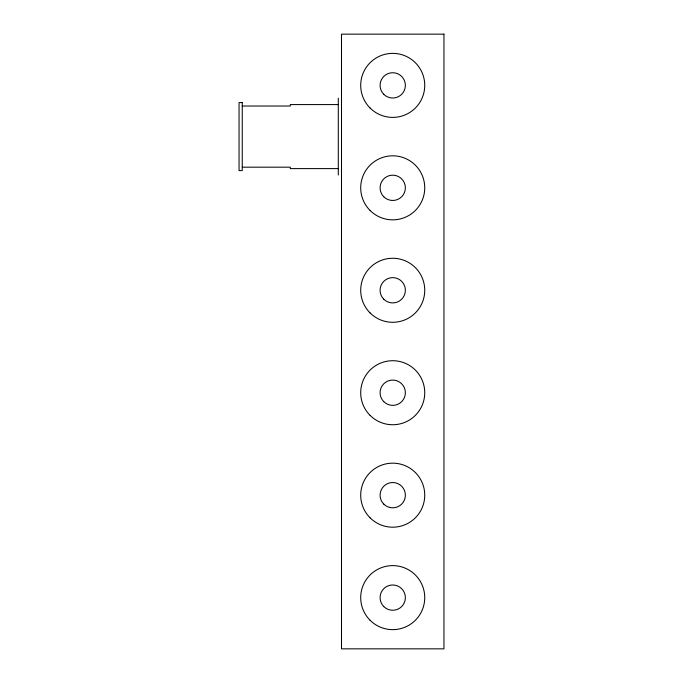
<?xml version="1.0" encoding="UTF-8"?>
<svg xmlns="http://www.w3.org/2000/svg" width="683" height="683" viewBox="0 0 683 683"><rect width="100%" height="100%" fill="white"/><g stroke="black" fill="none" stroke-linecap="round" stroke-linejoin="round"><path stroke-width="1.02" d="M338.298 104.584L290.275 104.584L290.275 106.019L242.252 106.019M242.252 167.181L290.275 167.181L290.275 168.616L338.298 168.616M338.298 98.181L338.298 175.019M443.95 34.15L341.5 34.15L341.5 648.85L443.95 648.85L443.95 34.15M242.252 102.587L239.05 102.587L239.05 170.613L242.252 170.613L242.252 102.587M370.084 108.016A32.016 32.016 0 0 0 423.648 93.665A32.016 32.016 0 0 0 384.435 54.452A32.016 32.016 0 0 0 370.084 108.016M370.084 210.466A32.016 32.016 0 0 0 423.648 196.115A32.016 32.016 0 0 0 384.435 156.902A32.016 32.016 0 0 0 370.084 210.466M383.786 94.314A12.644 12.644 0 0 0 404.934 88.645A12.644 12.644 0 0 0 389.455 73.166A12.644 12.644 0 0 0 383.786 94.314M370.084 312.916A32.016 32.016 0 0 0 423.648 298.565A32.016 32.016 0 0 0 384.435 259.352A32.016 32.016 0 0 0 370.084 312.916M370.084 415.366A32.016 32.016 0 0 0 423.648 401.015A32.016 32.016 0 0 0 384.435 361.802A32.016 32.016 0 0 0 370.084 415.366M370.084 620.266A32.016 32.016 0 0 0 423.648 605.915A32.016 32.016 0 0 0 384.435 566.702A32.016 32.016 0 0 0 370.084 620.266M370.084 517.816A32.016 32.016 0 0 0 423.648 503.465A32.016 32.016 0 0 0 384.435 464.252A32.016 32.016 0 0 0 370.084 517.816M383.786 196.764A12.644 12.644 0 0 0 404.934 191.095A12.644 12.644 0 0 0 389.455 175.616A12.644 12.644 0 0 0 383.786 196.764M383.786 299.214A12.644 12.644 0 0 0 404.934 293.545A12.644 12.644 0 0 0 389.455 278.066A12.644 12.644 0 0 0 383.786 299.214M383.786 401.664A12.644 12.644 0 0 0 404.934 395.995A12.644 12.644 0 0 0 389.455 380.516A12.644 12.644 0 0 0 383.786 401.664M383.786 606.564A12.644 12.644 0 0 0 404.934 600.895A12.644 12.644 0 0 0 389.455 585.416A12.644 12.644 0 0 0 383.786 606.564M383.786 504.114A12.644 12.644 0 0 0 404.934 498.445A12.644 12.644 0 0 0 389.455 482.966A12.644 12.644 0 0 0 383.786 504.114"/></g></svg>
